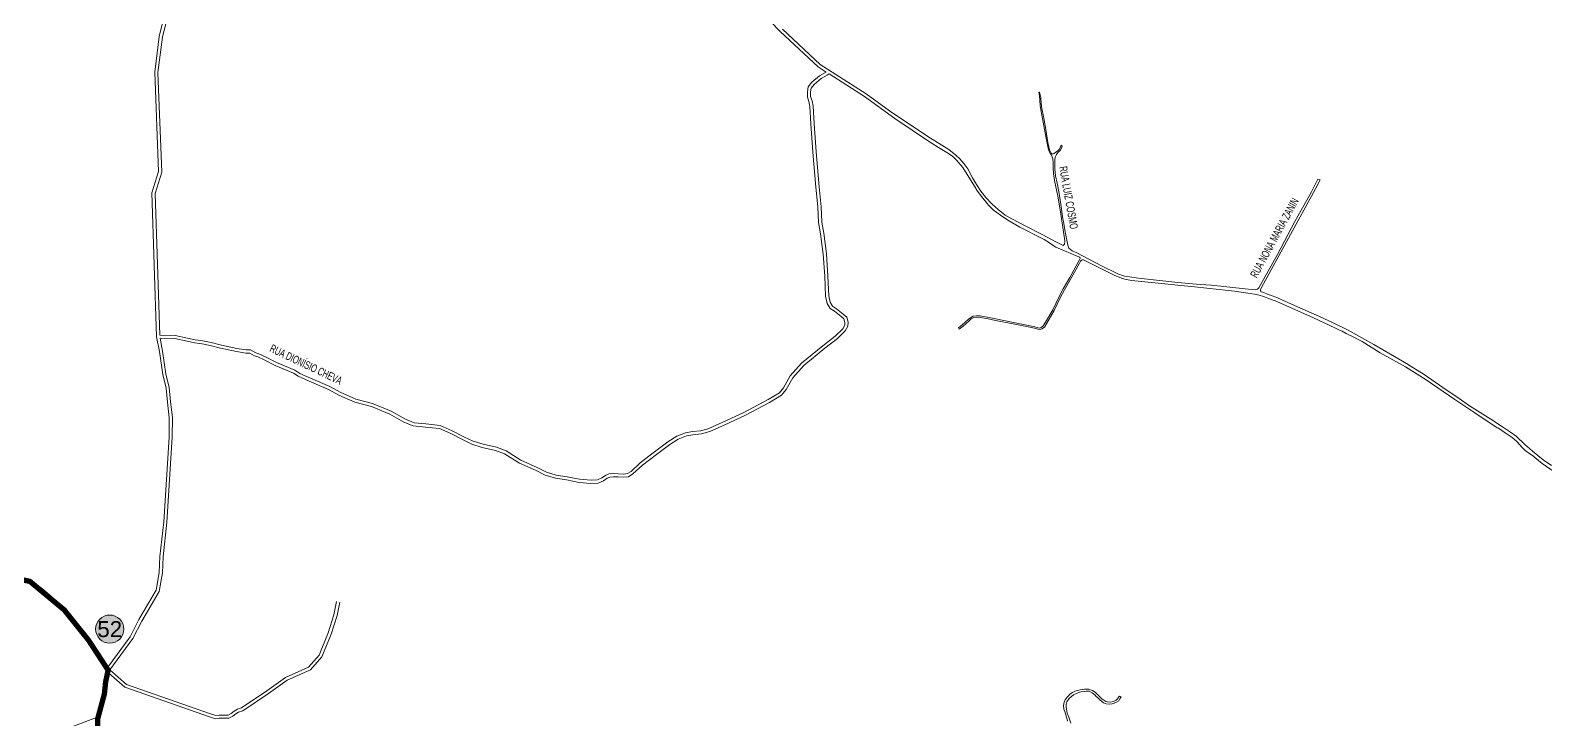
# Model space of a CAD drawing. Header units: millimetres. Extents: x 617885 to 663705, y 7172943 to 7234736.
# Drawn here: x 646573 to 649414, y 7187349 to 7188643 of the extents above; entities that cross this region are included whole.
import ezdxf
from ezdxf.enums import TextEntityAlignment as Align

# ---------------------------------------------------------------- set-up
doc = ezdxf.new("R2010")
doc.units = ezdxf.units.MM
doc.layers.add('BAIRROS', color=12, linetype='Continuous')
doc.layers.add('Equipamentos Públicos', color=171, linetype='Continuous')
doc.layers.add('TOP_VIAS 10.000', color=7, linetype='Continuous', lineweight=9)
doc.layers.add('VIAS', color=7, linetype='Continuous', lineweight=5)
doc.styles.add('LDUP', font='LDUP.SHX')
doc.styles.get("Standard").update_dxf_attribs({"font": 'arial.ttf'})

msp = doc.modelspace()

# ---------------------------------------------------------------- hatches: boundary and pattern name
at = {"layer": 'Equipamentos Públicos', "true_color": 0xb3b3ff}
h = msp.add_hatch(color=151, dxfattribs=at)
edge = h.paths.add_edge_path()
edge.add_arc((646721.9, 7187519.3), 26.4, 0, 360)

# ---------------------------------------------------------------- linework, layer by layer
at = {"layer": 'BAIRROS', "lineweight": 40, "ltscale": 0.3, "const_width": 10}
for points in [[(646699, 7187255.6), (646699.1, 7187350), (646711.9, 7187397.8), (646714.3, 7187420.7), (646718.9, 7187442.2), (646682.1, 7187498.6), (646636.5, 7187555.4), (646572.2, 7187608.8), (646518, 7187620.3)], [(646518, 7187620.3), (646572.2, 7187608.8), (646636.5, 7187555.4), (646682.1, 7187498.6), (646718.9, 7187442.2), (646714.3, 7187420.7), (646711.9, 7187397.8), (646699.1, 7187350), (646699, 7187255.6)]]:
    msp.add_lwpolyline(points, dxfattribs=at)
at = {"layer": 'Equipamentos Públicos', "color": 7, "lineweight": 5}
msp.add_circle((646721.9, 7187519.3), 26.4, dxfattribs=at)
at = {"layer": 'VIAS', "color": 253}
for points in [[(648096.2, 7188082.7), (648100, 7188089.3), (648100.2, 7188094.6), (648098.5, 7188101.2), (648093.2, 7188105.7), (648081.1, 7188115.4), (648072.9, 7188120.6), (648067, 7188130), (648064.2, 7188143.6), (648062.4, 7188181.3), (648059.7, 7188222.5), (648054.5, 7188260.8), (648051.1, 7188281.9), (648049.5, 7188311.2), (648045.9, 7188348.1), (648040.4, 7188414.1), (648036.7, 7188467.1), (648034.6, 7188499.4), (648032.8, 7188508.7), (648030.1, 7188517.3), (648030.1, 7188527.4), (648031.6, 7188536.2), (648038, 7188545), (648052.6, 7188556.9), (648063.7, 7188563.2), (648065.1, 7188564.2), (648050.1, 7188573.8), (647978.8, 7188640.1), (647858.5, 7188766.1)], [(646519.6, 7187623.1), (646573.1, 7187611.8), (646596.4, 7187594.3), (646639.4, 7187557.1), (646682.4, 7187502.7), (646718.4, 7187447.8), (646760.4, 7187504.5), (646776.6, 7187537.2), (646809.1, 7187592.2), (646814.7, 7187625.6), (646816.1, 7187655.3), (646823.2, 7187720.7), (646833.1, 7187879.6), (646833.6, 7187915.8), (646830.1, 7187944.9), (646827.5, 7187971.4), (646821.2, 7187997.1), (646815, 7188039.8), (646809.8, 7188067.3), (646809.7, 7188067.8), (646800.8, 7188337.4), (646813.3, 7188377.5), (646806.4, 7188563.9), (646814.7, 7188630.7), (646821.7, 7188658.8)], [(646827.7, 7188658.1), (646820.7, 7188629.6), (646812.4, 7188563.6), (646819.3, 7188376.7), (646806.9, 7188336.6), (646815.6, 7188070.8), (646844.4, 7188070.3), (646868, 7188065.2), (646882.2, 7188062.1), (646896.4, 7188060.1), (646911.8, 7188057), (646931.2, 7188051.9), (646940.2, 7188049.9), (646960.5, 7188045.9), (646977.5, 7188042.9), (646986.1, 7188042.9), (646995.7, 7188037.6), (647001.7, 7188035.6), (647015.2, 7188029.4), (647034.4, 7188019.2), (647049.5, 7188013.2), (647069.2, 7188004.9), (647078.3, 7187998.8), (647098.4, 7187989.8), (647134.3, 7187974.4), (647154, 7187963.5), (647183.5, 7187950.4), (647214.4, 7187942.8), (647249.6, 7187928), (647276.2, 7187913.1), (647292.6, 7187906.3), (647314.4, 7187904.1), (647341.4, 7187901.4), (647363.9, 7187891.5), (647387.3, 7187879.5), (647403.3, 7187871.9), (647422, 7187866), (647447, 7187860.4), (647465, 7187853.6), (647493, 7187835.9), (647523.1, 7187822.7), (647540.6, 7187813.6), (647558.7, 7187808.3), (647579.5, 7187804.9), (647602.9, 7187800.5), (647624.3, 7187798.4), (647636.3, 7187799.1), (647644.7, 7187803), (647651.5, 7187807.4), (647658, 7187810.4), (647666.3, 7187811.2), (647675.4, 7187810.7), (647684.9, 7187810.2), (647692.6, 7187810.9), (647699.3, 7187815), (647716.7, 7187831.4), (647743.4, 7187851.7), (647768.4, 7187870.3), (647785.2, 7187881), (647801.7, 7187887.5), (647814.6, 7187889.9), (647830.2, 7187891.5), (647845.2, 7187895.8), (647871.4, 7187907.2), (647911, 7187925.7), (647956.3, 7187949.8), (647977.5, 7187962.5), (647985.3, 7187972.1), (647997.7, 7187994.4), (648019, 7188018.1), (648059, 7188050.8), (648082.2, 7188068.7), (648096.2, 7188082.7)], [(648183.9, 7188491.5), (648140.3, 7188523.3), (648053.8, 7188578.6), (647983, 7188644.4)], [(647445.2, 7187854.6), (647462.3, 7187848.2), (647490.2, 7187830.6), (647520.5, 7187817.3), (647538.4, 7187808), (647557.4, 7187802.4), (647578.5, 7187799), (647602.1, 7187794.5), (647624.2, 7187792.4), (647637.8, 7187793.2), (647647.6, 7187797.7), (647654.4, 7187802.2), (647659.5, 7187804.5), (647666.4, 7187805.2), (647675.1, 7187804.7), (647685, 7187804.2), (647694.5, 7187805), (647703, 7187810.3), (647720.6, 7187826.8), (647747, 7187846.9), (647771.8, 7187865.4), (647787.9, 7187875.6), (647803.3, 7187881.7), (647815.5, 7187884), (647831.3, 7187885.5), (647847.2, 7187890.1), (647873.8, 7187901.7), (647913.7, 7187920.3), (647959.2, 7187944.6), (647981.5, 7187957.9), (647990.3, 7187968.7), (648002.6, 7187990.9), (648023.1, 7188013.7), (648062.8, 7188046.1), (648086.2, 7188064.2), (648100.9, 7188079), (648106, 7188087.6), (648106.3, 7188095.3), (648103.8, 7188104.5), (648097.1, 7188110.3), (648084.6, 7188120.3), (648077.2, 7188125), (648072.6, 7188132.3), (648070.2, 7188144.4), (648068.3, 7188181.6), (648065.7, 7188223), (648060.5, 7188261.7), (648057.1, 7188282.5), (648055.5, 7188311.7), (648051.9, 7188348.7), (648046.3, 7188414.6), (648042.7, 7188467.5), (648040.6, 7188500.1), (648038.7, 7188510.1), (648036.1, 7188518.2), (648036.1, 7188526.9), (648037.3, 7188533.8), (648042.4, 7188540.8), (648056, 7188551.9), (648066.9, 7188558.1), (648070.5, 7188560.7), (648136.9, 7188518.3), (648193.7, 7188476.9)], [(648193.7, 7188476.9), (648226.6, 7188455.3), (648256.9, 7188434.8), (648276.1, 7188422.9)], [(648276.1, 7188422.9), (648294.3, 7188411.3), (648302.5, 7188405.8)], [(648302.5, 7188405.8), (648309.4, 7188399.2)], [(648309.4, 7188399.2), (648321.4, 7188385)], [(648321.4, 7188385), (648341.9, 7188352)], [(648341.9, 7188352), (648343.4, 7188349.9), (648347.6, 7188342.4)], [(648347.6, 7188342.4), (648358.4, 7188328.3)], [(648358.4, 7188328.3), (648365.7, 7188319.8), (648369, 7188315)], [(648369, 7188315), (648373, 7188310.8), (648378.8, 7188305.1), (648385.1, 7188300.5)], [(648385.1, 7188300.5), (648392.1, 7188295.5), (648405.7, 7188286.4), (648428.5, 7188273.4)], [(648428.5, 7188273.4), (648470.3, 7188252.2), (648474.2, 7188250), (648481.9, 7188244.9), (648490.5, 7188239.1), (648495.9, 7188235.5), (648539.9, 7188217)], [(648537.6, 7188207.4), (648522.2, 7188179), (648509.8, 7188157.4), (648501.7, 7188142)], [(648524.6, 7188177.6), (648540, 7188206)], [(648539.9, 7188212.2), (648537.6, 7188207.4)], [(648539.9, 7188217), (648541.2, 7188215.7)], [(648541.2, 7188214.6), (648539.9, 7188212.2)], [(648540, 7188206), (648542.3, 7188209.4), (648543.6, 7188210.9)], [(648541.2, 7188215.7), (648541.2, 7188214.6)], [(648543.6, 7188210.9), (648545.3, 7188211.9)], [(648545.3, 7188211.9), (648547.9, 7188212)], [(648547.9, 7188212), (648578.9, 7188196.5)], [(648578.9, 7188196.5), (648605.3, 7188183.4)], [(648504.2, 7188140.7), (648512.3, 7188156), (648524.6, 7188177.6)], [(648605.3, 7188183.4), (648619.1, 7188177.5)], [(648619.1, 7188177.5), (648625, 7188176), (648637.4, 7188173), (648656.3, 7188171.1), (648755.9, 7188161.4), (648802.3, 7188156.6), (648831, 7188153.4)], [(648501.7, 7188142), (648490, 7188118)], [(648492.4, 7188116.7), (648504.2, 7188140.7)], [(648831, 7188153.4), (648860.2, 7188149.1), (648868.5, 7188147.8)], [(648868.5, 7188147.8), (648877.1, 7188145.6), (648885.2, 7188143.5)], [(648885.2, 7188143.5), (648898.3, 7188138.2), (648910, 7188133.6)], [(648474.3, 7188085.9), (648478.9, 7188093.4), (648492.4, 7188116.7)], [(648490, 7188118), (648476.5, 7188094.9)], [(648910, 7188133.6), (648979, 7188103), (649019.2, 7188084.4)], [(648331.5, 7188099.8), (648320.2, 7188089.9), (648313, 7188084.5)], [(648313, 7188084.5), (648314.8, 7188082.2)], [(648314.8, 7188082.2), (648322, 7188087.8), (648333.3, 7188097.7)], [(648383.4, 7188101.1), (648366.8, 7188104.5), (648354.1, 7188106.8), (648346.8, 7188107), (648341.1, 7188106.4), (648335.6, 7188103.3), (648331.5, 7188099.8)], [(648333.3, 7188097.7), (648337.3, 7188101), (648342, 7188103.6), (648346.9, 7188104.2), (648353.7, 7188104)], [(648353.7, 7188104), (648366.3, 7188101.7), (648382.9, 7188098.3), (648415.6, 7188091.8)], [(648441.6, 7188089.4), (648416.2, 7188094.5), (648383.4, 7188101.1)], [(648415.6, 7188091.8), (648441, 7188086.7)], [(648441, 7188086.7), (648455.5, 7188083.5)], [(648462.7, 7188084.5), (648456.2, 7188086.2), (648441.6, 7188089.4)], [(648455.5, 7188083.5), (648462.1, 7188081.7), (648466.3, 7188081.1), (648469.4, 7188082.3)], [(648465.9, 7188084), (648462.7, 7188084.5)], [(648472.2, 7188087.9), (648468, 7188084.8), (648465.9, 7188084)], [(648469.4, 7188082.3), (648474.3, 7188085.9)], [(648476.5, 7188094.9), (648472.2, 7188087.9)], [(649019.2, 7188084.4), (649022.4, 7188082.6)], [(649022.4, 7188082.6), (649028.7, 7188079.6), (649032.4, 7188078.2)], [(646944, 7187358.1), (646926.8, 7187358.1), (646920.9, 7187357.3), (646911, 7187360.4), (646753.1, 7187415.7), (646722.3, 7187443), (646765.5, 7187501.4), (646781.9, 7187534.3), (646814.8, 7187590.1), (646820.6, 7187624.9), (646822.1, 7187654.8), (646829.2, 7187720.1), (646839.1, 7187879.4), (646839.6, 7187916.1), (646836.1, 7187945.6), (646833.4, 7187972.4), (646827.1, 7187998.2), (646820.9, 7188040.8), (646816.4, 7188064.8), (646843.7, 7188064.3), (646866.8, 7188059.3), (646881.1, 7188056.2), (646895.4, 7188054.2), (646910.4, 7188051.2), (646929.7, 7188046.1), (646939, 7188044.1), (646959.4, 7188040), (646977, 7188036.9), (646984.6, 7188036.9), (646993.3, 7188032), (646999.5, 7188030), (647012.5, 7188024), (647031.9, 7188013.8), (647047.3, 7188007.6), (647066.3, 7187999.6), (647075.4, 7187993.6), (647096, 7187984.3), (647131.9, 7187968.9), (647151.3, 7187958.1), (647181.6, 7187944.7), (647212.5, 7187937.1), (647247, 7187922.6), (647273.6, 7187907.7), (647291.1, 7187900.5), (647313.8, 7187898.1), (647339.9, 7187895.5), (647361.3, 7187886.1), (647384.6, 7187874.1), (647401.1, 7187866.3), (647420.4, 7187860.2), (647445.2, 7187854.6)], [(649032.4, 7188078.2), (649040.1, 7188074.1), (649045.3, 7188071.6)], [(649045.3, 7188071.6), (649049.8, 7188069.3), (649070.2, 7188058.6)], [(649070.2, 7188058.6), (649104, 7188037.8)], [(649104, 7188037.8), (649151.7, 7188011.2)], [(649151.7, 7188011.2), (649190.3, 7187987.1), (649244.1, 7187950.1)], [(649244.1, 7187950.1), (649279.7, 7187926.2), (649323.5, 7187897.1)], [(649323.5, 7187897.1), (649325.6, 7187896.2), (649338.5, 7187887.7), (649351.2, 7187878.4)], [(649351.2, 7187878.4), (649359.9, 7187871.1)], [(649359.9, 7187871.1), (649370.2, 7187860.1), (649376, 7187854.5)], [(649376, 7187854.5), (649386.6, 7187846.6)], [(649386.6, 7187846.6), (649391.2, 7187843.4), (649393.6, 7187841.1)], [(649393.6, 7187841.1), (649407.8, 7187829.9), (649424, 7187818.6), (649440.5, 7187807.6), (649452.5, 7187800)], [(646499.2, 7187276), (646615.7, 7187323.1), (646697.1, 7187353.3), (646709.5, 7187399.5), (646711.5, 7187423.1), (646715, 7187441.9), (646677.5, 7187499.2), (646635.1, 7187552.9), (646592.7, 7187589.6), (646570.5, 7187606.2)], [(647147.4, 7187571.3), (647142.3, 7187546.2), (647131.3, 7187512.1), (647114.3, 7187470.2), (647094.9, 7187447.8), (647051.7, 7187428.7), (647016.2, 7187403.3), (646969.1, 7187371.5), (646961.2, 7187369.1), (646955, 7187365.6), (646949.5, 7187360.8), (646944, 7187358.1)], [(646945.4, 7187352.1), (646952.8, 7187355.8), (646958.5, 7187360.6), (646963.6, 7187363.5), (646971.7, 7187366), (647019.6, 7187398.4), (647054.7, 7187423.5), (647098.5, 7187442.9), (647119.5, 7187467), (647136.9, 7187510), (647148.2, 7187544.7), (647153.3, 7187570.1)], [(646701.8, 7187245.9), (646702.6, 7187350.7), (646715.5, 7187398.5), (646717.5, 7187422.3), (646720.2, 7187436.8), (646750, 7187410.4), (646909.1, 7187354.7), (646920.3, 7187351.2), (646927.2, 7187352.1)], [(648516.7, 7187382.6), (648520.5, 7187389.2), (648524.9, 7187393.1), (648528.8, 7187396.2), (648533.7, 7187398.7)], [(648544.9, 7187406.3), (648541.6, 7187405.6), (648536.6, 7187404.2), (648531.4, 7187402.9), (648527.1, 7187400.6), (648522.3, 7187397.1)], [(648533.7, 7187398.7), (648540.5, 7187401), (648543.6, 7187401.8)], [(648543.6, 7187401.8), (648548.7, 7187402.1)], [(648551.9, 7187406.9), (648549.6, 7187406.6), (648544.9, 7187406.3)], [(648548.7, 7187402.1), (648549.6, 7187402.1), (648552.6, 7187402.7)], [(648564.4, 7187404.2), (648557.5, 7187406.9), (648551.9, 7187406.9)], [(648552.6, 7187402.7), (648558.5, 7187402.6), (648564.1, 7187399.6)], [(648564.1, 7187399.6), (648566.2, 7187398.1)], [(648569.7, 7187400.9), (648564.4, 7187404.2)], [(648566.2, 7187398.1), (648569.4, 7187395.3), (648570.7, 7187393.6), (648574.5, 7187390.4)], [(648572, 7187398.5), (648569.7, 7187400.9)], [(648578.7, 7187391.9), (648574.6, 7187395.8), (648572, 7187398.5)], [(648513.3, 7187386.7), (648511.4, 7187382.1), (648510.2, 7187376.2), (648511, 7187369)], [(648511, 7187369), (648512.4, 7187364.5)], [(648516.8, 7187391.9), (648513.3, 7187386.7)], [(648514.9, 7187373.6), (648515.2, 7187377.8), (648516.7, 7187382.6)], [(648515.7, 7187368.9), (648514.9, 7187373.6)], [(648524, 7187343.1), (648520.3, 7187354.1), (648517.3, 7187361.5), (648515.7, 7187368.9)], [(648519.6, 7187394.3), (648516.8, 7187391.9)], [(648522.3, 7187397.1), (648519.6, 7187394.3)], [(648574.5, 7187390.4), (648577.4, 7187387.4)], [(648577.4, 7187387.4), (648582.8, 7187383)], [(648582.4, 7187388.1), (648578.7, 7187391.9)], [(648592.9, 7187382.9), (648589.5, 7187383.8), (648585.6, 7187386), (648582.4, 7187388.1)], [(648582.8, 7187383), (648585.1, 7187381.2)], [(648585.1, 7187381.2), (648590.2, 7187379), (648596.5, 7187378.6)], [(648598.1, 7187382.3), (648592.9, 7187382.9)], [(648596.5, 7187378.6), (648601.2, 7187379)], [(648611.1, 7187388.2), (648608.8, 7187386.3), (648604.1, 7187383.3), (648598.1, 7187382.3)], [(648601.2, 7187379), (648605.1, 7187380.2)], [(648605.1, 7187380.2), (648609.8, 7187382.5), (648613.6, 7187384.8), (648615.8, 7187388.7)], [(648614.9, 7187393.7), (648614.1, 7187392.4), (648611.1, 7187388.2)], [(648618.1, 7187391.8), (648614.9, 7187393.7)], [(648615.8, 7187388.7), (648617.8, 7187391.1)], [(648617.8, 7187391.1), (648618.1, 7187391.8)], [(646927.2, 7187352.1), (646945.4, 7187352.1)], [(648512.4, 7187364.5), (648513.7, 7187360.4)], [(648513.7, 7187360.4), (648516.2, 7187352)], [(648516.2, 7187352), (648517.6, 7187346.3)]]:
    msp.add_lwpolyline(points, dxfattribs=at)
at = {"layer": 'VIAS', "color": 253, "ltscale": 0.3}
msp.add_lwpolyline([(646519.6, 7187623.1), (646573.1, 7187611.8), (646596.4, 7187594.3), (646639.4, 7187557.1), (646682.4, 7187502.7), (646718.4, 7187447.8), (646760.4, 7187504.5), (646776.6, 7187537.2), (646809.1, 7187592.2), (646814.7, 7187625.6), (646816.1, 7187655.3), (646823.2, 7187720.7), (646833.1, 7187879.6), (646833.6, 7187915.8), (646830.1, 7187944.9), (646827.5, 7187971.4), (646821.2, 7187997.1), (646815, 7188039.8), (646809.8, 7188067.3), (646809.7, 7188067.8), (646800.8, 7188337.4), (646813.3, 7188377.5), (646806.4, 7188563.9), (646814.7, 7188630.7), (646821.7, 7188658.8)], dxfattribs=at)
at = {"layer": 'VIAS', "color": 253, "flags": 128}
msp.add_lwpolyline([(649424.9, 7187826.3), (649409.6, 7187836.8), (649389.7, 7187852.9), (649383.8, 7187857.9), (649375.1, 7187865.8), (649359, 7187881.2), (649348.5, 7187888.8), (649333.1, 7187898.8), (649324.5, 7187904.5), (649316.1, 7187910.1), (649271.7, 7187938), (649251.9, 7187952.1), (649221.7, 7187972.4), (649186.2, 7187996.8), (649165.1, 7188010), (649159.1, 7188014), (649156.3, 7188015.4), (649130.5, 7188030.6), (649092.1, 7188053.2), (649064, 7188069), (649042.8, 7188080.5), (649016, 7188094.1), (648989.9, 7188105.4), (648937.8, 7188128.8), (648911.4, 7188140.4), (648898.2, 7188145.4), (648896, 7188146.3), (648883.8, 7188151.3), (648880.9, 7188152.1), (648880.4, 7188153), (648879.7, 7188154.1), (648879.4, 7188155.6), (648881.2, 7188159.9), (648982.7, 7188345), (648991.5, 7188361.8), (648987.2, 7188363.1), (648974.9, 7188339.5), (648944.2, 7188283.6), (648911.1, 7188222.1), (648876.1, 7188159.3), (648873.6, 7188157.1), (648870.4, 7188155.6), (648870.3, 7188155.5), (648850.7, 7188157.5), (648787.5, 7188164.5), (648766.2, 7188165.8), (648759, 7188166.3), (648724.7, 7188169.7), (648650.5, 7188177.5), (648634.1, 7188180), (648627.6, 7188180.8), (648622.8, 7188181.8), (648612.1, 7188186), (648581.5, 7188200.5), (648534.9, 7188225.1), (648530.5, 7188227), (648526.3, 7188228.7), (648523, 7188231.2), (648520.1, 7188233.7), (648518.2, 7188239.4), (648513.3, 7188264.3), (648509.9, 7188283.9), (648509.1, 7188288.7), (648505.3, 7188315.8), (648501.9, 7188336.2), (648498.1, 7188355.8), (648495.2, 7188369.6), (648494.4, 7188376.3), (648494.2, 7188382.2), (648494.1, 7188393.4), (648494.2, 7188400), (648494.6, 7188404.3), (648496.9, 7188409.8), (648500, 7188414), (648503.7, 7188417.1), (648506.5, 7188421.4), (648507.5, 7188425), (648506, 7188426.8), (648503, 7188420.9), (648501.3, 7188418.4), (648497.2, 7188414.7), (648494.2, 7188412.6), (648492.4, 7188411.5), (648490.8, 7188411), (648488.8, 7188411), (648487.1, 7188412), (648483.8, 7188418.6), (648480.8, 7188432.3), (648477.1, 7188456.3), (648472.5, 7188480.6), (648469.8, 7188496), (648468.6, 7188505.1), (648467.9, 7188516.3), (648465.4, 7188526.8), (648463.9, 7188526.7), (648465.2, 7188519.4), (648465.7, 7188511.5), (648466.7, 7188500.8), (648468.8, 7188487.4), (648474.7, 7188456.7), (648479.4, 7188430.6), (648481.2, 7188421.7), (648483.3, 7188415.3), (648485.7, 7188410.7), (648487.6, 7188408.3), (648489.2, 7188404.9), (648490.3, 7188401.5), (648490.6, 7188394.8), (648490.7, 7188384.7), (648491.2, 7188373.8), (648493.4, 7188360.7), (648499.6, 7188331.5), (648504.6, 7188302), (648512.6, 7188247.6), (648512.7, 7188245), (648512.3, 7188242.6), (648512, 7188241.5), (648510.3, 7188239.5), (648509.7, 7188239.1), (648496.1, 7188246), (648470, 7188259.7), (648438.1, 7188275.7), (648413, 7188288.7), (648401.1, 7188296), (648387.8, 7188306.7), (648376.4, 7188316.4), (648364.4, 7188329.2), (648355.4, 7188340.6), (648347, 7188353.4), (648339.7, 7188365.8), (648330.8, 7188382.5), (648323.6, 7188392.9), (648315.6, 7188401.5), (648308.3, 7188408.4), (648294.9, 7188418.8), (648255.6, 7188443.5), (648183.9, 7188491.5)], dxfattribs=at)

# ---------------------------------------------------------------- texts
at = {"layer": 'Equipamentos Públicos', "color": 7}
msp.add_text('52', height=30, dxfattribs=at).set_placement((646721.9, 7187519.3), align=Align.MIDDLE_CENTER)
at = {"layer": 'TOP_VIAS 10.000', "color": 251, "style": 'LDUP', "width": 0.69}
for s, rotation, p in [('RUA LUIZ COSMO', 280.1674, (648501.9, 7188386)), ('RUA NONA MARIA ZANIN', 61.4585, (648872.5, 7188176.8)), ('RUA DIONÍSIO CHEVA', 334.4709, (647020.5, 7188040.6))]:
    msp.add_text(s, height=15, rotation=rotation, dxfattribs=at).set_placement(p)

doc.saveas('drawing.dxf')
